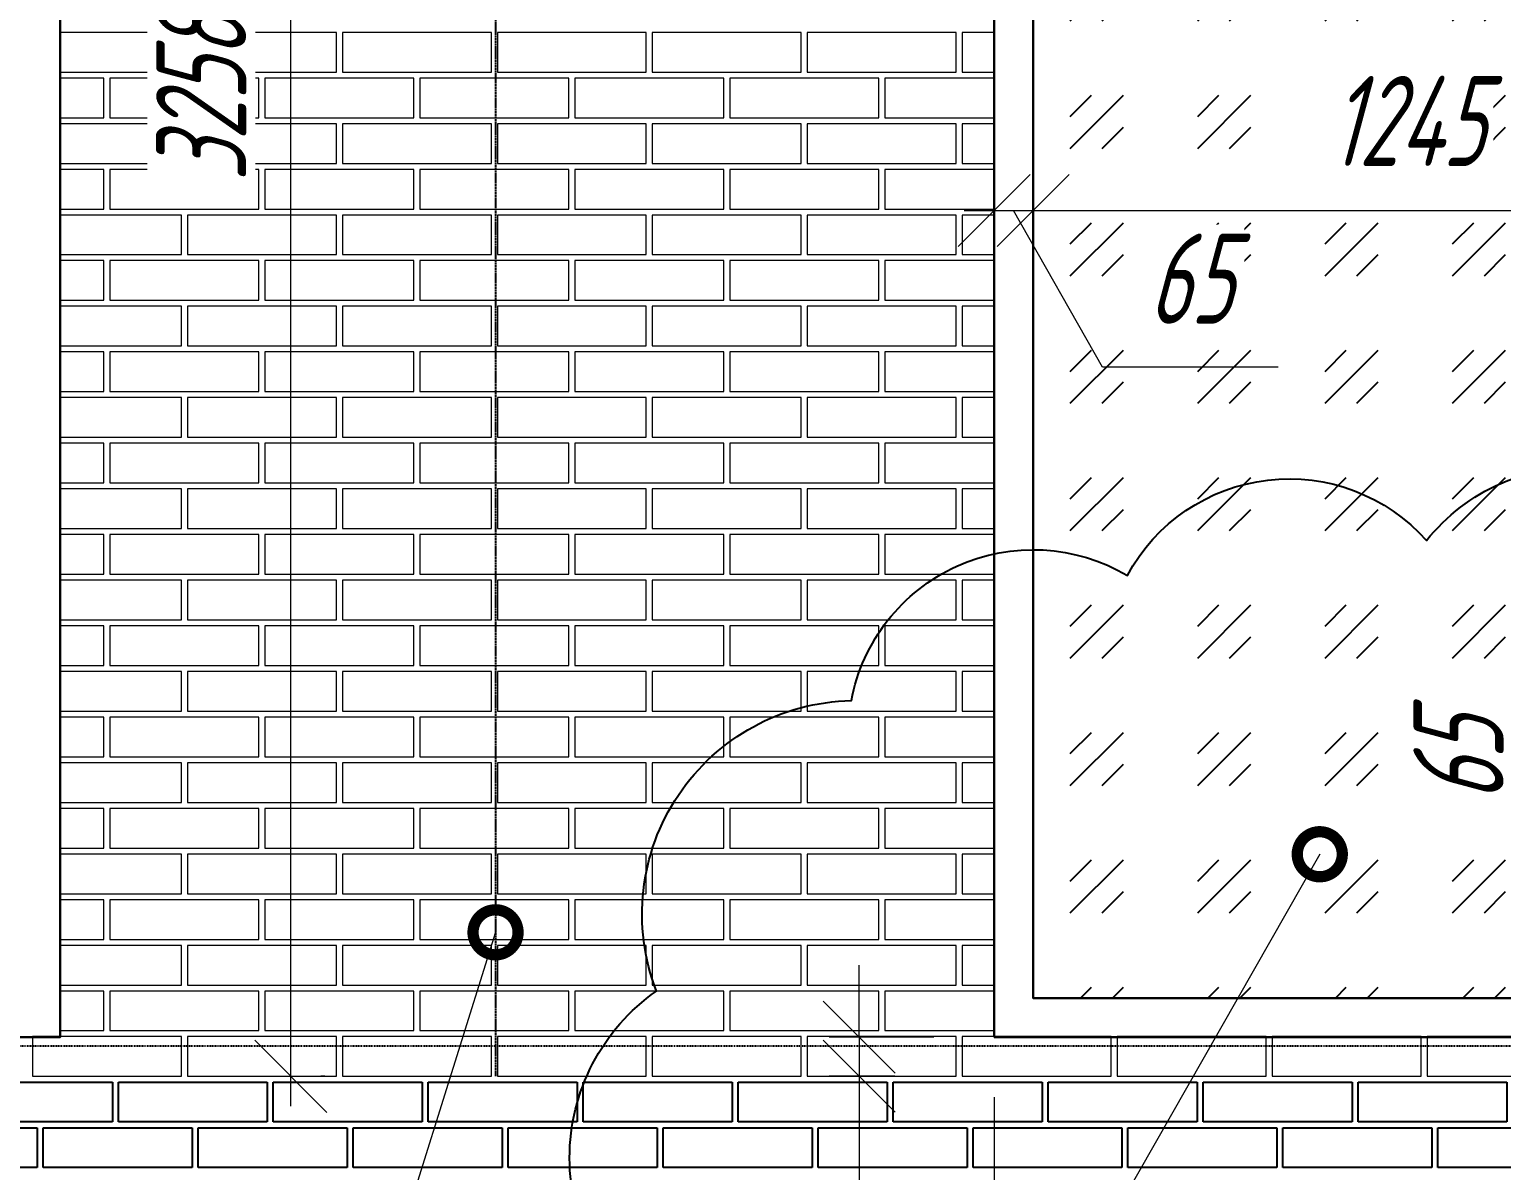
# Model space of a CAD drawing. Header units: millimetres. Extents: x -85477 to 745244, y -3684 to 128206.
# Drawn here: x 709118 to 711569, y 89303 to 91203 of the extents above; entities that cross this region are included whole.
import ezdxf
from ezdxf import colors
from ezdxf.entities.mleader import LeaderData, LeaderLine
from ezdxf.math import Vec2, Vec3

# ---------------------------------------------------------------- set-up
doc = ezdxf.new("R2010")
doc.units = ezdxf.units.MM
doc.linetypes.add('ACAD_ISO02W100', pattern=[15, 12, -3])
doc.linetypes.add('JIS_02_0.7', pattern=[1.35, 0.75, -0.6])
for name, color, linetype, lineweight in [('РАЗМЕРЫ', 5, 'Continuous', 15), ('СТЕНЫ 01', 7, 'Continuous', 50), ('ТЕКСТ', 106, 'Continuous', 20)]:
    doc.layers.add(name, color=color, linetype=linetype, lineweight=lineweight)
doc.layers.add('ШТРИХОВКА', color=3, linetype='Continuous', transparency=0.5)
doc.styles.add('ism - 01', font='simplex.shx', dxfattribs={"width": 0.62, "oblique": 15, "height": 150})
doc.styles.add('ism - 02', font='simplex.shx', dxfattribs={"width": 0.8, "oblique": 15, "height": 150})
doc.dimstyles.new('ism - 01', dxfattribs={"dimtxt": 150, "dimasz": 120, "dimexe": 50, "dimexo": 100, "dimgap": 65, "dimtad": 1, "dimdec": 0, "dimtxsty": 'ism - 01', "dimblk": 'OBLIQUE', "dimcen": 0, "dimdle": 50, "dimadec": 0, "dimazin": 0, "dimtfac": 1, "dimtdec": 0, "dimtmove": 0, "dimatfit": 3, "dimldrblk": 'OBLIQUE', "dimfxl": 1, "dimlwd": -1, "dimlwe": -1, "dimarcsym": 0})
doc.dimstyles.new('ism - 02', dxfattribs={"dimtxt": 150, "dimasz": 120, "dimexe": 50, "dimexo": 100, "dimgap": 65, "dimtad": 1, "dimdec": 0, "dimtxsty": 'ism - 01', "dimblk": 'OBLIQUE', "dimcen": 0, "dimdle": 50, "dimadec": 0, "dimazin": 0, "dimtfac": 1, "dimtdec": 0, "dimtmove": 1, "dimatfit": 3, "dimldrblk": 'OBLIQUE', "dimfxl": 1, "dimlwd": -1, "dimlwe": -1, "dimarcsym": 0})

# ---------------------------------------------------------------- blocks, each defined once
blk = doc.blocks.new('_DotSmall')
at = {"color": 0, "linetype": 'ByBlock', "const_width": 0.5}
blk.add_lwpolyline([(-0.0625, 0, 1), (0.0625, 0, 1)], format="xyb", close=True, dxfattribs=at)
blk = doc.blocks.new('_Oblique')
at = {"color": 0, "lineweight": -2}
blk.add_line((-0.5, -0.5), (0.5, 0.5), dxfattribs=at)
blk = doc.blocks.new('*D330')
at = {"layer": 'Defpoints', "color": 0}
for p in [(710724.5, 89525), (710499.9, 89460), (710659.5, 89460)]:
    blk.add_point(p, dxfattribs=at)
at = {"layer": 'РАЗМЕРЫ', "color": 0}
for p, q in [((710499.9, 89525), (710499.9, 89645)), ((710624.5, 89525), (710449.9, 89525)), ((710499.9, 89525), (710499.9, 89460)), ((710559.5, 89460), (710449.9, 89460)), ((710499.9, 89460), (710499.9, 89047.4))]:
    blk.add_line(p, q, dxfattribs=at)
at = {"layer": 'РАЗМЕРЫ', "color": 0, "xscale": 120, "yscale": 120, "zscale": 120}
for p, rotation in [((710499.9, 89525), 270), ((710499.9, 89460), 90)]:
    blk.add_blockref('_Oblique', p, dxfattribs=dict(at, rotation=rotation))
at = {"layer": 'РАЗМЕРЫ', "color": 0, "insert": (710352.4, 89073.7), "char_height": 150, "attachment_point": 5, "rotation": 90, "style": 'ism - 01', "bg_fill": 3, "box_fill_scale": 1.1, "bg_fill_color": 256, "bg_fill_true_color": 13158600, "bg_fill_transparency": 0}
blk.add_mtext('65', dxfattribs=at)
blk = doc.blocks.new('*D447')
at = {"layer": 'Defpoints', "color": 0}
for p in [(710724.5, 91144.9), (710789.5, 91144.9), (710789.5, 90901.5)]:
    blk.add_point(p, dxfattribs=at)
at = {"layer": 'РАЗМЕРЫ', "color": 0, "linetype": 'Continuous'}
for p, q in [((710724.5, 91044.9), (710724.5, 90851.5)), ((710789.5, 91044.9), (710789.5, 90851.5)), ((710674.5, 90901.5), (710839.5, 90901.5)), ((710905, 90640.6), (710757, 90901.5)), ((711197.5, 90640.6), (710905, 90640.6))]:
    blk.add_line(p, q, dxfattribs=at)
at = {"layer": 'РАЗМЕРЫ', "color": 0, "xscale": 120, "yscale": 120, "zscale": 120}
blk.add_blockref('_Oblique', (710724.5, 90901.5), dxfattribs=at)
at = {"layer": 'РАЗМЕРЫ', "color": 0, "xscale": 120, "yscale": 120, "zscale": 120, "rotation": 180}
blk.add_blockref('_Oblique', (710789.5, 90901.5), dxfattribs=at)
at = {"layer": 'РАЗМЕРЫ', "color": 0, "insert": (711051.2, 90788), "char_height": 150, "attachment_point": 5, "style": 'ism - 01', "bg_fill": 3, "box_fill_scale": 1.1, "bg_fill_color": 256, "bg_fill_true_color": 13158600, "bg_fill_transparency": 0}
blk.add_mtext('65', dxfattribs=at)
blk = doc.blocks.new('*D448')
at = {"layer": 'Defpoints', "color": 0}
for p in [(710789.5, 90901.5), (712034.5, 90901.5), (712034.5, 90901.5)]:
    blk.add_point(p, dxfattribs=at)
at = {"layer": 'РАЗМЕРЫ', "color": 0, "linetype": 'Continuous'}
for p, q in [((710789.5, 91001.5), (710789.5, 90951.5)), ((712034.5, 91001.5), (712034.5, 90951.5)), ((710739.5, 90901.5), (712084.5, 90901.5))]:
    blk.add_line(p, q, dxfattribs=at)
at = {"layer": 'РАЗМЕРЫ', "color": 0, "xscale": 120, "yscale": 120, "zscale": 120, "rotation": 180}
blk.add_blockref('_Oblique', (710789.5, 90901.5), dxfattribs=at)
at = {"layer": 'РАЗМЕРЫ', "color": 0, "xscale": 120, "yscale": 120, "zscale": 120}
blk.add_blockref('_Oblique', (712034.5, 90901.5), dxfattribs=at)
at = {"layer": 'РАЗМЕРЫ', "color": 0, "insert": (711412, 91050.4), "char_height": 150, "attachment_point": 5, "style": 'ism - 01', "bg_fill": 3, "box_fill_scale": 1.1, "bg_fill_color": 256, "bg_fill_true_color": 13158600, "bg_fill_transparency": 0}
blk.add_mtext('1245', dxfattribs=at)
blk = doc.blocks.new('*D453')
at = {"layer": 'Defpoints', "color": 0}
for p in [(711887.4, 89590), (711887.4, 89525), (711887.4, 89525)]:
    blk.add_point(p, dxfattribs=at)
at = {"layer": 'РАЗМЕРЫ', "color": 0, "linetype": 'Continuous'}
for p, q in [((711645.2, 90133.7), (711645.2, 89841.1)), ((711645.2, 89841.1), (711887.4, 89557.5)), ((711887.4, 89640), (711887.4, 89475)), ((711987.4, 89590), (711937.4, 89590)), ((711987.4, 89525), (711937.4, 89525))]:
    blk.add_line(p, q, dxfattribs=at)
at = {"layer": 'РАЗМЕРЫ', "color": 0, "xscale": 120, "yscale": 120, "zscale": 120}
for p, rotation in [((711887.4, 89590), 270), ((711887.4, 89525), 90)]:
    blk.add_blockref('_Oblique', p, dxfattribs=dict(at, rotation=rotation))
at = {"layer": 'РАЗМЕРЫ', "color": 0, "insert": (711497.7, 89987.4), "char_height": 150, "attachment_point": 5, "rotation": 90, "style": 'ism - 01', "bg_fill": 3, "box_fill_scale": 1.1, "bg_fill_color": 256, "bg_fill_true_color": 13158600, "bg_fill_transparency": 0}
blk.add_mtext('65', dxfattribs=at)
blk = doc.blocks.new('*D1049')
at = {"layer": 'Defpoints', "color": 0}
for p in [(709553.5, 92717.9), (709657.6, 92717.9), (709510.5, 89459.9)]:
    blk.add_point(p, dxfattribs=at)
at = {"layer": 'РАЗМЕРЫ', "color": 0}
for p, q in [((709553.5, 89409.9), (709553.5, 92767.9)), ((709557.6, 92717.9), (709503.5, 92717.9)), ((709610.5, 89459.9), (709603.5, 89459.9))]:
    blk.add_line(p, q, dxfattribs=at)
at = {"layer": 'РАЗМЕРЫ', "color": 0, "xscale": 120, "yscale": 120, "zscale": 120}
for p, rotation in [((709553.5, 92717.9), 90), ((709553.5, 89459.9), 270)]:
    blk.add_blockref('_Oblique', p, dxfattribs=dict(at, rotation=rotation))
at = {"layer": 'РАЗМЕРЫ', "color": 0, "insert": (709404.5, 91088.9), "char_height": 150, "attachment_point": 5, "rotation": 90, "style": 'ism - 01', "bg_fill": 3, "box_fill_scale": 1.1, "bg_fill_color": 256, "bg_fill_true_color": 13158600, "bg_fill_transparency": 0}
blk.add_mtext('3258', dxfattribs=at)
blk = doc.blocks.new('пр')
at = {"color": 9}
for p, q in [((708865.5, 89384), (708865.5, 89450)), ((708865.5, 89450), (709113.5, 89450)), ((709113.5, 89450), (709113.5, 89384)), ((709123.5, 89384), (709123.5, 89450)), ((709123.5, 89450), (709371.5, 89450)), ((709371.5, 89450), (709371.5, 89384)), ((708740.5, 89308), (708740.5, 89374)), ((708740.5, 89374), (708988.5, 89374)), ((709113.5, 89384), (708865.5, 89384)), ((708988.5, 89374), (708988.5, 89308)), ((708998.5, 89308), (708998.5, 89374)), ((708998.5, 89374), (709246.5, 89374)), ((709371.5, 89384), (709123.5, 89384)), ((709246.5, 89374), (709246.5, 89308)), ((708988.5, 89308), (708740.5, 89308)), ((709246.5, 89308), (708998.5, 89308))]:
    blk.add_line(p, q, dxfattribs=at)
blk = doc.blocks.new('*D1138')
at = {"layer": 'Defpoints', "color": 0}
for p in [(710724.5, 89525), (712249.5, 89060.3), (712249.5, 88331.4)]:
    blk.add_point(p, dxfattribs=at)
at = {"layer": 'РАЗМЕРЫ', "color": 0}
for p, q in [((710724.5, 89425), (710724.5, 88281.4)), ((712249.5, 88960.3), (712249.5, 88281.4)), ((710674.5, 88331.4), (712299.5, 88331.4))]:
    blk.add_line(p, q, dxfattribs=at)
at = {"layer": 'РАЗМЕРЫ', "color": 0, "xscale": 120, "yscale": 120, "zscale": 120, "rotation": 180}
blk.add_blockref('_Oblique', (710724.5, 88331.4), dxfattribs=at)
at = {"layer": 'РАЗМЕРЫ', "color": 0, "xscale": 120, "yscale": 120, "zscale": 120}
blk.add_blockref('_Oblique', (712249.5, 88331.4), dxfattribs=at)
at = {"layer": 'РАЗМЕРЫ', "color": 0, "insert": (711487, 88480.3), "char_height": 150, "attachment_point": 5, "style": 'ism - 01'}
blk.add_mtext('1525', dxfattribs=at)

msp = doc.modelspace()

# ---------------------------------------------------------------- hatches: boundary and pattern name
at = {"layer": 'ШТРИХОВКА', "transparency": 33554508}
h = msp.add_hatch(dxfattribs=at)
h.set_pattern_fill('GOST_GLASS', color=4, scale=25)
h.set_pattern_definition([(45, (63000, 1e-11), (212.132034, 0), [125, -175]), (45, (63053.03, 1e-11), (212.132034, 0), [50, -250]), (45, (63000, 53.03), (212.132034, 0), [50, -250])])
h.paths.add_polyline_path([(710789.5, 92351), (713331.5, 92351), (713331.5, 91686), (710789.5, 91686)])
h.paths.add_polyline_path([(713331.5, 91636), (712089.5, 91636), (712089.5, 89590), (713331.5, 89590)])
h.paths.add_polyline_path([(710789.5, 91636), (712034.5, 91636), (712034.5, 89590), (710789.5, 89590)])
h.paths.add_polyline_path([(716544.5, 91650), (715554.5, 91650), (715554.5, 89600), (716544.5, 89600)])
h.paths.add_polyline_path([(714504.5, 91650), (715499.5, 91650), (715499.5, 89600), (714504.5, 89600)])
h.paths.add_polyline_path([(714504.5, 92365), (716544.5, 92365), (716544.5, 91700), (714504.5, 91700)])

# ---------------------------------------------------------------- linework, layer by layer
at = {"layer": 'РАЗМЕРЫ', "color": 9, "transparency": 33554559}
for points in [[(709169.5, 91131.9), (709371.5, 91131.9), (709371.5, 91197.9), (709169.5, 91197.9)], [(710724.5, 91197.9), (710671.5, 91197.9), (710671.5, 91131.9), (710724.5, 91131.9)], [(709169.5, 91055.9), (709242.5, 91055.9), (709242.5, 91121.9), (709169.5, 91121.9)], [(710724.5, 91121.9), (710542.5, 91121.9), (710542.5, 91055.9), (710724.5, 91055.9)], [(709169.5, 90979.9), (709371.5, 90979.9), (709371.5, 91045.9), (709169.5, 91045.9)], [(710724.5, 91045.9), (710671.5, 91045.9), (710671.5, 90979.9), (710724.5, 90979.9)], [(709169.5, 90903.9), (709242.5, 90903.9), (709242.5, 90969.9), (709169.5, 90969.9)], [(710724.5, 90969.9), (710542.5, 90969.9), (710542.5, 90903.9), (710724.5, 90903.9)], [(709169.5, 90827.9), (709371.5, 90827.9), (709371.5, 90893.9), (709169.5, 90893.9)], [(710724.5, 90893.9), (710671.5, 90893.9), (710671.5, 90827.9), (710724.5, 90827.9)], [(709169.5, 90751.9), (709242.5, 90751.9), (709242.5, 90817.9), (709169.5, 90817.9)], [(710724.5, 90817.9), (710542.5, 90817.9), (710542.5, 90751.9), (710724.5, 90751.9)], [(709169.5, 90675.9), (709371.5, 90675.9), (709371.5, 90741.9), (709169.5, 90741.9)], [(710724.5, 90741.9), (710671.5, 90741.9), (710671.5, 90675.9), (710724.5, 90675.9)], [(709169.5, 90599.9), (709242.5, 90599.9), (709242.5, 90665.9), (709169.5, 90665.9)], [(710724.5, 90665.9), (710542.5, 90665.9), (710542.5, 90599.9), (710724.5, 90599.9)], [(709169.5, 90523.9), (709371.5, 90523.9), (709371.5, 90589.9), (709169.5, 90589.9)], [(710724.5, 90589.9), (710671.5, 90589.9), (710671.5, 90523.9), (710724.5, 90523.9)], [(709169.5, 90447.9), (709242.5, 90447.9), (709242.5, 90513.9), (709169.5, 90513.9)], [(710724.5, 90513.9), (710542.5, 90513.9), (710542.5, 90447.9), (710724.5, 90447.9)], [(709169.5, 90371.9), (709371.5, 90371.9), (709371.5, 90437.9), (709169.5, 90437.9)], [(710724.5, 90437.9), (710671.5, 90437.9), (710671.5, 90371.9), (710724.5, 90371.9)], [(709169.5, 90295.9), (709242.5, 90295.9), (709242.5, 90361.9), (709169.5, 90361.9)], [(710724.5, 90361.9), (710542.5, 90361.9), (710542.5, 90295.9), (710724.5, 90295.9)], [(709169.5, 90219.9), (709371.5, 90219.9), (709371.5, 90285.9), (709169.5, 90285.9)], [(710724.5, 90285.9), (710671.5, 90285.9), (710671.5, 90219.9), (710724.5, 90219.9)], [(709169.5, 90143.9), (709242.5, 90143.9), (709242.5, 90209.9), (709169.5, 90209.9)], [(710724.5, 90209.9), (710542.5, 90209.9), (710542.5, 90143.9), (710724.5, 90143.9)], [(709169.5, 90067.9), (709371.5, 90067.9), (709371.5, 90133.9), (709169.5, 90133.9)], [(710724.5, 90133.9), (710671.5, 90133.9), (710671.5, 90067.9), (710724.5, 90067.9)], [(709169.5, 89991.9), (709242.5, 89991.9), (709242.5, 90057.9), (709169.5, 90057.9)], [(710724.5, 90057.9), (710542.5, 90057.9), (710542.5, 89991.9), (710724.5, 89991.9)], [(709169.5, 89915.9), (709371.5, 89915.9), (709371.5, 89981.9), (709169.5, 89981.9)], [(710724.5, 89981.9), (710671.5, 89981.9), (710671.5, 89915.9), (710724.5, 89915.9)], [(709169.5, 89839.9), (709242.5, 89839.9), (709242.5, 89905.9), (709169.5, 89905.9)], [(710724.5, 89905.9), (710542.5, 89905.9), (710542.5, 89839.9), (710724.5, 89839.9)], [(709169.5, 89763.9), (709371.5, 89763.9), (709371.5, 89829.9), (709169.5, 89829.9)], [(710724.5, 89829.9), (710671.5, 89829.9), (710671.5, 89763.9), (710724.5, 89763.9)], [(709169.5, 89687.9), (709242.5, 89687.9), (709242.5, 89753.9), (709169.5, 89753.9)], [(710724.5, 89753.9), (710542.5, 89753.9), (710542.5, 89687.9), (710724.5, 89687.9)], [(709169.5, 89611.9), (709371.5, 89611.9), (709371.5, 89677.9), (709169.5, 89677.9)], [(710724.5, 89677.9), (710671.5, 89677.9), (710671.5, 89611.9), (710724.5, 89611.9)], [(709169.5, 89535.9), (709242.5, 89535.9), (709242.5, 89601.9), (709169.5, 89601.9)], [(710724.5, 89601.9), (710542.5, 89601.9), (710542.5, 89535.9), (710724.5, 89535.9)]]:
    msp.add_lwpolyline(points, dxfattribs=at)
for points in [[(709381.5, 91131.9), (709629.5, 91131.9), (709629.5, 91197.9), (709381.5, 91197.9)], [(709639.5, 91131.9), (709887.5, 91131.9), (709887.5, 91197.9), (709639.5, 91197.9)], [(709897.5, 91131.9), (710145.5, 91131.9), (710145.5, 91197.9), (709897.5, 91197.9)], [(710155.5, 91131.9), (710403.5, 91131.9), (710403.5, 91197.9), (710155.5, 91197.9)], [(710413.5, 91131.9), (710661.5, 91131.9), (710661.5, 91197.9), (710413.5, 91197.9)], [(709252.5, 91055.9), (709500.5, 91055.9), (709500.5, 91121.9), (709252.5, 91121.9)], [(709510.5, 91055.9), (709758.5, 91055.9), (709758.5, 91121.9), (709510.5, 91121.9)], [(709768.5, 91055.9), (710016.5, 91055.9), (710016.5, 91121.9), (709768.5, 91121.9)], [(710026.5, 91055.9), (710274.5, 91055.9), (710274.5, 91121.9), (710026.5, 91121.9)], [(710284.5, 91055.9), (710532.5, 91055.9), (710532.5, 91121.9), (710284.5, 91121.9)], [(709381.5, 90979.9), (709629.5, 90979.9), (709629.5, 91045.9), (709381.5, 91045.9)], [(709639.5, 90979.9), (709887.5, 90979.9), (709887.5, 91045.9), (709639.5, 91045.9)], [(709897.5, 90979.9), (710145.5, 90979.9), (710145.5, 91045.9), (709897.5, 91045.9)], [(710155.5, 90979.9), (710403.5, 90979.9), (710403.5, 91045.9), (710155.5, 91045.9)], [(710413.5, 90979.9), (710661.5, 90979.9), (710661.5, 91045.9), (710413.5, 91045.9)], [(709252.5, 90903.9), (709500.5, 90903.9), (709500.5, 90969.9), (709252.5, 90969.9)], [(709510.5, 90903.9), (709758.5, 90903.9), (709758.5, 90969.9), (709510.5, 90969.9)], [(709768.5, 90903.9), (710016.5, 90903.9), (710016.5, 90969.9), (709768.5, 90969.9)], [(710026.5, 90903.9), (710274.5, 90903.9), (710274.5, 90969.9), (710026.5, 90969.9)], [(710284.5, 90903.9), (710532.5, 90903.9), (710532.5, 90969.9), (710284.5, 90969.9)], [(709381.5, 90827.9), (709629.5, 90827.9), (709629.5, 90893.9), (709381.5, 90893.9)], [(709639.5, 90827.9), (709887.5, 90827.9), (709887.5, 90893.9), (709639.5, 90893.9)], [(709897.5, 90827.9), (710145.5, 90827.9), (710145.5, 90893.9), (709897.5, 90893.9)], [(710155.5, 90827.9), (710403.5, 90827.9), (710403.5, 90893.9), (710155.5, 90893.9)], [(710413.5, 90827.9), (710661.5, 90827.9), (710661.5, 90893.9), (710413.5, 90893.9)], [(709252.5, 90751.9), (709500.5, 90751.9), (709500.5, 90817.9), (709252.5, 90817.9)], [(709510.5, 90751.9), (709758.5, 90751.9), (709758.5, 90817.9), (709510.5, 90817.9)], [(709768.5, 90751.9), (710016.5, 90751.9), (710016.5, 90817.9), (709768.5, 90817.9)], [(710026.5, 90751.9), (710274.5, 90751.9), (710274.5, 90817.9), (710026.5, 90817.9)], [(710284.5, 90751.9), (710532.5, 90751.9), (710532.5, 90817.9), (710284.5, 90817.9)], [(709381.5, 90675.9), (709629.5, 90675.9), (709629.5, 90741.9), (709381.5, 90741.9)], [(709639.5, 90675.9), (709887.5, 90675.9), (709887.5, 90741.9), (709639.5, 90741.9)], [(709897.5, 90675.9), (710145.5, 90675.9), (710145.5, 90741.9), (709897.5, 90741.9)], [(710155.5, 90675.9), (710403.5, 90675.9), (710403.5, 90741.9), (710155.5, 90741.9)], [(710413.5, 90675.9), (710661.5, 90675.9), (710661.5, 90741.9), (710413.5, 90741.9)], [(709252.5, 90599.9), (709500.5, 90599.9), (709500.5, 90665.9), (709252.5, 90665.9)], [(709510.5, 90599.9), (709758.5, 90599.9), (709758.5, 90665.9), (709510.5, 90665.9)], [(709768.5, 90599.9), (710016.5, 90599.9), (710016.5, 90665.9), (709768.5, 90665.9)], [(710026.5, 90599.9), (710274.5, 90599.9), (710274.5, 90665.9), (710026.5, 90665.9)], [(710284.5, 90599.9), (710532.5, 90599.9), (710532.5, 90665.9), (710284.5, 90665.9)], [(709381.5, 90523.9), (709629.5, 90523.9), (709629.5, 90589.9), (709381.5, 90589.9)], [(709639.5, 90523.9), (709887.5, 90523.9), (709887.5, 90589.9), (709639.5, 90589.9)], [(709897.5, 90523.9), (710145.5, 90523.9), (710145.5, 90589.9), (709897.5, 90589.9)], [(710155.5, 90523.9), (710403.5, 90523.9), (710403.5, 90589.9), (710155.5, 90589.9)], [(710413.5, 90523.9), (710661.5, 90523.9), (710661.5, 90589.9), (710413.5, 90589.9)], [(709252.5, 90447.9), (709500.5, 90447.9), (709500.5, 90513.9), (709252.5, 90513.9)], [(709510.5, 90447.9), (709758.5, 90447.9), (709758.5, 90513.9), (709510.5, 90513.9)], [(709768.5, 90447.9), (710016.5, 90447.9), (710016.5, 90513.9), (709768.5, 90513.9)], [(710026.5, 90447.9), (710274.5, 90447.9), (710274.5, 90513.9), (710026.5, 90513.9)], [(710284.5, 90447.9), (710532.5, 90447.9), (710532.5, 90513.9), (710284.5, 90513.9)], [(709381.5, 90371.9), (709629.5, 90371.9), (709629.5, 90437.9), (709381.5, 90437.9)], [(709639.5, 90371.9), (709887.5, 90371.9), (709887.5, 90437.9), (709639.5, 90437.9)], [(709897.5, 90371.9), (710145.5, 90371.9), (710145.5, 90437.9), (709897.5, 90437.9)], [(710155.5, 90371.9), (710403.5, 90371.9), (710403.5, 90437.9), (710155.5, 90437.9)], [(710413.5, 90371.9), (710661.5, 90371.9), (710661.5, 90437.9), (710413.5, 90437.9)], [(709252.5, 90295.9), (709500.5, 90295.9), (709500.5, 90361.9), (709252.5, 90361.9)], [(709510.5, 90295.9), (709758.5, 90295.9), (709758.5, 90361.9), (709510.5, 90361.9)], [(709768.5, 90295.9), (710016.5, 90295.9), (710016.5, 90361.9), (709768.5, 90361.9)], [(710026.5, 90295.9), (710274.5, 90295.9), (710274.5, 90361.9), (710026.5, 90361.9)], [(710284.5, 90295.9), (710532.5, 90295.9), (710532.5, 90361.9), (710284.5, 90361.9)], [(709381.5, 90219.9), (709629.5, 90219.9), (709629.5, 90285.9), (709381.5, 90285.9)], [(709639.5, 90219.9), (709887.5, 90219.9), (709887.5, 90285.9), (709639.5, 90285.9)], [(709897.5, 90219.9), (710145.5, 90219.9), (710145.5, 90285.9), (709897.5, 90285.9)], [(710155.5, 90219.9), (710403.5, 90219.9), (710403.5, 90285.9), (710155.5, 90285.9)], [(710413.5, 90219.9), (710661.5, 90219.9), (710661.5, 90285.9), (710413.5, 90285.9)], [(709252.5, 90143.9), (709500.5, 90143.9), (709500.5, 90209.9), (709252.5, 90209.9)], [(709510.5, 90143.9), (709758.5, 90143.9), (709758.5, 90209.9), (709510.5, 90209.9)], [(709768.5, 90143.9), (710016.5, 90143.9), (710016.5, 90209.9), (709768.5, 90209.9)], [(710026.5, 90143.9), (710274.5, 90143.9), (710274.5, 90209.9), (710026.5, 90209.9)], [(710284.5, 90143.9), (710532.5, 90143.9), (710532.5, 90209.9), (710284.5, 90209.9)], [(709381.5, 90067.9), (709629.5, 90067.9), (709629.5, 90133.9), (709381.5, 90133.9)], [(709639.5, 90067.9), (709887.5, 90067.9), (709887.5, 90133.9), (709639.5, 90133.9)], [(709897.5, 90067.9), (710145.5, 90067.9), (710145.5, 90133.9), (709897.5, 90133.9)], [(710155.5, 90067.9), (710403.5, 90067.9), (710403.5, 90133.9), (710155.5, 90133.9)], [(710413.5, 90067.9), (710661.5, 90067.9), (710661.5, 90133.9), (710413.5, 90133.9)], [(709252.5, 89991.9), (709500.5, 89991.9), (709500.5, 90057.9), (709252.5, 90057.9)], [(709510.5, 89991.9), (709758.5, 89991.9), (709758.5, 90057.9), (709510.5, 90057.9)], [(709768.5, 89991.9), (710016.5, 89991.9), (710016.5, 90057.9), (709768.5, 90057.9)], [(710026.5, 89991.9), (710274.5, 89991.9), (710274.5, 90057.9), (710026.5, 90057.9)], [(710284.5, 89991.9), (710532.5, 89991.9), (710532.5, 90057.9), (710284.5, 90057.9)], [(709381.5, 89915.9), (709629.5, 89915.9), (709629.5, 89981.9), (709381.5, 89981.9)], [(709639.5, 89915.9), (709887.5, 89915.9), (709887.5, 89981.9), (709639.5, 89981.9)], [(709897.5, 89915.9), (710145.5, 89915.9), (710145.5, 89981.9), (709897.5, 89981.9)], [(710155.5, 89915.9), (710403.5, 89915.9), (710403.5, 89981.9), (710155.5, 89981.9)], [(710413.5, 89915.9), (710661.5, 89915.9), (710661.5, 89981.9), (710413.5, 89981.9)], [(709252.5, 89839.9), (709500.5, 89839.9), (709500.5, 89905.9), (709252.5, 89905.9)], [(709510.5, 89839.9), (709758.5, 89839.9), (709758.5, 89905.9), (709510.5, 89905.9)], [(709768.5, 89839.9), (710016.5, 89839.9), (710016.5, 89905.9), (709768.5, 89905.9)], [(710026.5, 89839.9), (710274.5, 89839.9), (710274.5, 89905.9), (710026.5, 89905.9)], [(710284.5, 89839.9), (710532.5, 89839.9), (710532.5, 89905.9), (710284.5, 89905.9)], [(709381.5, 89763.9), (709629.5, 89763.9), (709629.5, 89829.9), (709381.5, 89829.9)], [(709639.5, 89763.9), (709887.5, 89763.9), (709887.5, 89829.9), (709639.5, 89829.9)], [(709897.5, 89763.9), (710145.5, 89763.9), (710145.5, 89829.9), (709897.5, 89829.9)], [(710155.5, 89763.9), (710403.5, 89763.9), (710403.5, 89829.9), (710155.5, 89829.9)], [(710413.5, 89763.9), (710661.5, 89763.9), (710661.5, 89829.9), (710413.5, 89829.9)], [(709252.5, 89687.9), (709500.5, 89687.9), (709500.5, 89753.9), (709252.5, 89753.9)], [(709510.5, 89687.9), (709758.5, 89687.9), (709758.5, 89753.9), (709510.5, 89753.9)], [(709768.5, 89687.9), (710016.5, 89687.9), (710016.5, 89753.9), (709768.5, 89753.9)], [(710026.5, 89687.9), (710274.5, 89687.9), (710274.5, 89753.9), (710026.5, 89753.9)], [(710284.5, 89687.9), (710532.5, 89687.9), (710532.5, 89753.9), (710284.5, 89753.9)], [(709381.5, 89611.9), (709629.5, 89611.9), (709629.5, 89677.9), (709381.5, 89677.9)], [(709639.5, 89611.9), (709887.5, 89611.9), (709887.5, 89677.9), (709639.5, 89677.9)], [(709897.5, 89611.9), (710145.5, 89611.9), (710145.5, 89677.9), (709897.5, 89677.9)], [(710155.5, 89611.9), (710403.5, 89611.9), (710403.5, 89677.9), (710155.5, 89677.9)], [(710413.5, 89611.9), (710661.5, 89611.9), (710661.5, 89677.9), (710413.5, 89677.9)], [(709252.5, 89535.9), (709500.5, 89535.9), (709500.5, 89601.9), (709252.5, 89601.9)], [(709510.5, 89535.9), (709758.5, 89535.9), (709758.5, 89601.9), (709510.5, 89601.9)], [(709768.5, 89535.9), (710016.5, 89535.9), (710016.5, 89601.9), (709768.5, 89601.9)], [(710026.5, 89535.9), (710274.5, 89535.9), (710274.5, 89601.9), (710026.5, 89601.9)], [(710284.5, 89535.9), (710532.5, 89535.9), (710532.5, 89601.9), (710284.5, 89601.9)], [(709123.5, 89459.9), (709371.5, 89459.9), (709371.5, 89525.9), (709123.5, 89525.9)], [(709381.5, 89459.9), (709629.5, 89459.9), (709629.5, 89525.9), (709381.5, 89525.9)], [(709639.5, 89459.9), (709887.5, 89459.9), (709887.5, 89525.9), (709639.5, 89525.9)], [(709897.5, 89459.9), (710145.5, 89459.9), (710145.5, 89525.9), (709897.5, 89525.9)], [(710155.5, 89459.9), (710403.5, 89459.9), (710403.5, 89525.9), (710155.5, 89525.9)], [(710413.5, 89459.9), (710661.5, 89459.9), (710661.5, 89525.9), (710413.5, 89525.9)], [(710671.5, 89459.9), (710919.5, 89459.9), (710919.5, 89525.9), (710671.5, 89525.9)], [(710929.5, 89459.9), (711177.5, 89459.9), (711177.5, 89525.9), (710929.5, 89525.9)], [(711187.5, 89459.9), (711435.5, 89459.9), (711435.5, 89525.9), (711187.5, 89525.9)], [(711445.5, 89459.9), (711693.5, 89459.9), (711693.5, 89525.9), (711445.5, 89525.9)]]:
    msp.add_lwpolyline(points, close=True, dxfattribs=at)
at = {"layer": 'СТЕНЫ 01', "linetype": 'ACAD_ISO02W100', "lineweight": -3, "ltscale": 0.3}
msp.add_lwpolyline([(709894.5, 93407), (709894.5, 89460)], dxfattribs=at)
at = {"layer": 'СТЕНЫ 01', "lineweight": 30}
msp.add_lwpolyline([(707916, 89525), (709169.5, 89525), (709169.5, 92456), (707916, 92456)], dxfattribs=at)
msp.add_lwpolyline([(710724.5, 89525), (713396.5, 89525), (713396.5, 92436), (710724.5, 92436)], close=True, dxfattribs=at)
at = {"layer": 'СТЕНЫ 01', "color": 2, "lineweight": 30}
msp.add_lwpolyline([(710789.5, 91636), (712034.5, 91636), (712034.5, 89590), (710789.5, 89590)], close=True, dxfattribs=at)

# ---------------------------------------------------------------- next in the draw order: dimensions: what is measured, and where the dimension line sits
at = {"layer": 'РАЗМЕРЫ'}
dim = msp.add_linear_dim(base=(710789.5, 90901.5), p1=(710724.5, 91144.9), p2=(710789.5, 91144.9), dimstyle='ism - 01', override={"dimtmove": 1, "dimfxl": 2, "dimtfill": 1}, dxfattribs=at)
dim.commit()
dim.dimension.update_dxf_attribs({"geometry": '*D447', "text_midpoint": (710970, 90640.6), "dimtype": 160})
dim = msp.add_linear_dim(base=(711887.4, 89525), p1=(711887.4, 89590), p2=(711887.4, 89525), angle=90, dimstyle='ism - 01', override={"dimtmove": 1, "dimfxl": 2, "dimtfill": 1}, dxfattribs=at)
dim.commit()
dim.dimension.update_dxf_attribs({"geometry": '*D453', "text_midpoint": (711645.2, 89906.1), "dimtype": 160})

# ---------------------------------------------------------------- next in the draw order: leaders
at = {"layer": 'ТЕКСТ', "color": 0}
ml = msp.add_multileader_mtext('Standard', dxfattribs=at)
ml.set_content('Термоусадочный шов', style='ism - 02')
ml.set_leader_properties(linetype='ByLayer', lineweight=-1)
ml.set_arrow_properties(name='DOTSMALL')
ml.build(insert=Vec2(0, 0))
ml.multileader.update_dxf_attribs({"text_left_attachment_type": 6, "text_right_attachment_type": 6, "arrow_head_size": 150})
ctx = ml.context
ctx.base_point, ctx.char_height, ctx.arrow_head_size, ctx.plane_origin = Vec3(707434.9, 88393.8), 150, 150, Vec3(707114.6, 86436.7)
ctx.left_attachment, ctx.right_attachment, ctx.text_align_type = 6, 6, 2
notes = []
notes.append((ctx, [(1, (1, 1, 0), (709484.6, 88393.8), (-1, 0), 125.7, [(0, [(709894.5, 89699.6)], 0, [])])]))
ctx.mtext.insert, ctx.mtext.alignment, ctx.mtext.flow_direction = Vec3(709356.9, 88593.8), 3, 5
ctx.mtext.has_bg_fill, ctx.mtext.bg_color, ctx.mtext.bg_scale_factor, ctx.mtext.bg_transparency, ctx.mtext.use_window_bg_color = 1, -1073741824, 1.1, 0, 1
for ctx, leaders in notes:
    for number, flags, end, landing, length, lines in leaders:
        leader = LeaderData()
        leader.index, (leader.has_last_leader_line, leader.has_dogleg_vector, leader.attachment_direction) = number, flags
        leader.last_leader_point, leader.dogleg_vector, leader.dogleg_length = Vec3(end), Vec3(landing), length
        for number, points, colour, breaks in lines:
            line = LeaderLine()
            line.index, line.vertices, line.color, line.breaks = number, Vec3.list(points), colors.encode_raw_color(colour), breaks
            leader.lines.append(line)
        ctx.leaders.append(leader)

# ---------------------------------------------------------------- next in the draw order: linework, layer by layer
at = {"layer": 'СТЕНЫ 01', "linetype": 'JIS_02_0.7', "lineweight": -3, "ltscale": 2}
msp.add_lwpolyline([(724146.8, 89510), (707111.9, 89510)], dxfattribs=at)

# ---------------------------------------------------------------- next in the draw order: dimensions: what is measured, and where the dimension line sits
at = {"layer": 'РАЗМЕРЫ'}
dim = msp.add_linear_dim(base=(712034.5, 90901.5), p1=(710789.5, 90901.5), p2=(712034.5, 90901.5), dimstyle='ism - 01', override={"dimfxl": 2, "dimtfill": 1}, dxfattribs=at)
dim.commit()
dim.dimension.update_dxf_attribs({"geometry": '*D448', "text_midpoint": (711412, 91050.4)})

# ---------------------------------------------------------------- next in the draw order: leaders
at = {"layer": 'ТЕКСТ'}
ml = msp.add_multileader_mtext('Standard', dxfattribs=at)
ml.set_content('Возможный второй выход. При устройстве выхода необходима замена радиатора на более короткий', color=2, style='ism - 02')
ml.set_leader_properties(linetype='ByLayer', lineweight=-1)
ml.set_arrow_properties(name='DOTSMALL')
ml.build(insert=Vec2(0, 0))
ml.multileader.update_dxf_attribs({"text_left_attachment_type": 6, "text_right_attachment_type": 6, "arrow_head_size": 150})
ctx = ml.context
ctx.base_point, ctx.char_height, ctx.arrow_head_size, ctx.plane_origin = Vec3(706423.5, 87701.9), 150, 150, Vec3(708486.9, 86566.8)
ctx.left_attachment, ctx.right_attachment, ctx.text_align_type = 6, 6, 1
notes = []
notes.append((ctx, [(1, (1, 1, 0), (710058.3, 87709.8), (-1, 0), 125.7, [(0, [(711266.8, 89829.6)], 0, [])])]))
ctx.mtext.insert, ctx.mtext.width, ctx.mtext.alignment, ctx.mtext.flow_direction = Vec3(708287.4, 87901.9), 3739.259, 2, 5
ctx.mtext.has_bg_fill, ctx.mtext.bg_color, ctx.mtext.bg_scale_factor, ctx.mtext.bg_transparency, ctx.mtext.use_window_bg_color = 1, -1073741824, 1.1, 0, 1
for ctx, leaders in notes:
    for number, flags, end, landing, length, lines in leaders:
        leader = LeaderData()
        leader.index, (leader.has_last_leader_line, leader.has_dogleg_vector, leader.attachment_direction) = number, flags
        leader.last_leader_point, leader.dogleg_vector, leader.dogleg_length = Vec3(end), Vec3(landing), length
        for number, points, colour, breaks in lines:
            line = LeaderLine()
            line.index, line.vertices, line.color, line.breaks = number, Vec3.list(points), colors.encode_raw_color(colour), breaks
            leader.lines.append(line)
        ctx.leaders.append(leader)

# ---------------------------------------------------------------- next in the draw order: block references
at = {"color": 9}
msp.add_blockref('пр', (-115, 0), dxfattribs=at)
for p in [(1433, 0), (1949, 0), (2465, 0)]:
    msp.add_blockref('пр', p)

# ---------------------------------------------------------------- next in the draw order: dimensions: what is measured, and where the dimension line sits
at = {"layer": 'РАЗМЕРЫ'}
dim = msp.add_linear_dim(base=(709553.5, 92717.9), p1=(709510.5, 89459.9), p2=(709657.6, 92717.9), angle=90, dimstyle='ism - 01', override={"dimlfac": 1, "dimtxsty": 'ism - 01', "dimtfill": 1, "dimtfillclr": 256, "dimtolj": 0}, dxfattribs=at)
dim.commit()
dim.dimension.update_dxf_attribs({"geometry": '*D1049', "text_midpoint": (709404.5, 91088.9)})

# ---------------------------------------------------------------- next in the draw order: block references
for p in [(401, 0), (917, 0)]:
    msp.add_blockref('пр', p)

# ---------------------------------------------------------------- next in the draw order: dimensions: what is measured, and where the dimension line sits
dim = msp.add_linear_dim(base=(710499.9, 89460), p1=(710724.5, 89525), p2=(710659.5, 89460), angle=90, dimstyle='ism - 01', override={"dimtfill": 1}, dxfattribs=at)
dim.commit()
dim.dimension.update_dxf_attribs({"geometry": '*D330', "text_midpoint": (710352.4, 89073.7)})

# ---------------------------------------------------------------- next in the draw order: linework, layer by layer
at = {"color": 1}
msp.add_lwpolyline([(711905.6, 87522.3, -0.520567), (711377.3, 87603, -0.520567), (710904.3, 87794.7, -0.520567), (710505.5, 88119.3, -0.520567), (710162.4, 88499.5, -0.520567), (710162.5, 89045.8, -0.520567), (710162.5, 89601.9, -0.520567), (710487, 90085.4, -0.520567), (710946.4, 90293.8, -0.520567), (711444.5, 90352, -0.520567), (711980.1, 90317.3, -0.520567)], format="xyb", dxfattribs=at)

# ---------------------------------------------------------------- next in the draw order: dimensions: what is measured, and where the dimension line sits
at = {"layer": 'РАЗМЕРЫ'}
dim = msp.add_linear_dim(base=(712249.5, 88331.4), p1=(710724.5, 89525), p2=(712249.5, 89060.3), dimstyle='ism - 02', override={"dimlfac": 1, "dimtxsty": 'ism - 01', "dimtolj": 0}, dxfattribs=at)
dim.commit()
dim.dimension.update_dxf_attribs({"geometry": '*D1138', "text_midpoint": (711487, 88480.3)})

doc.saveas('drawing.dxf')
